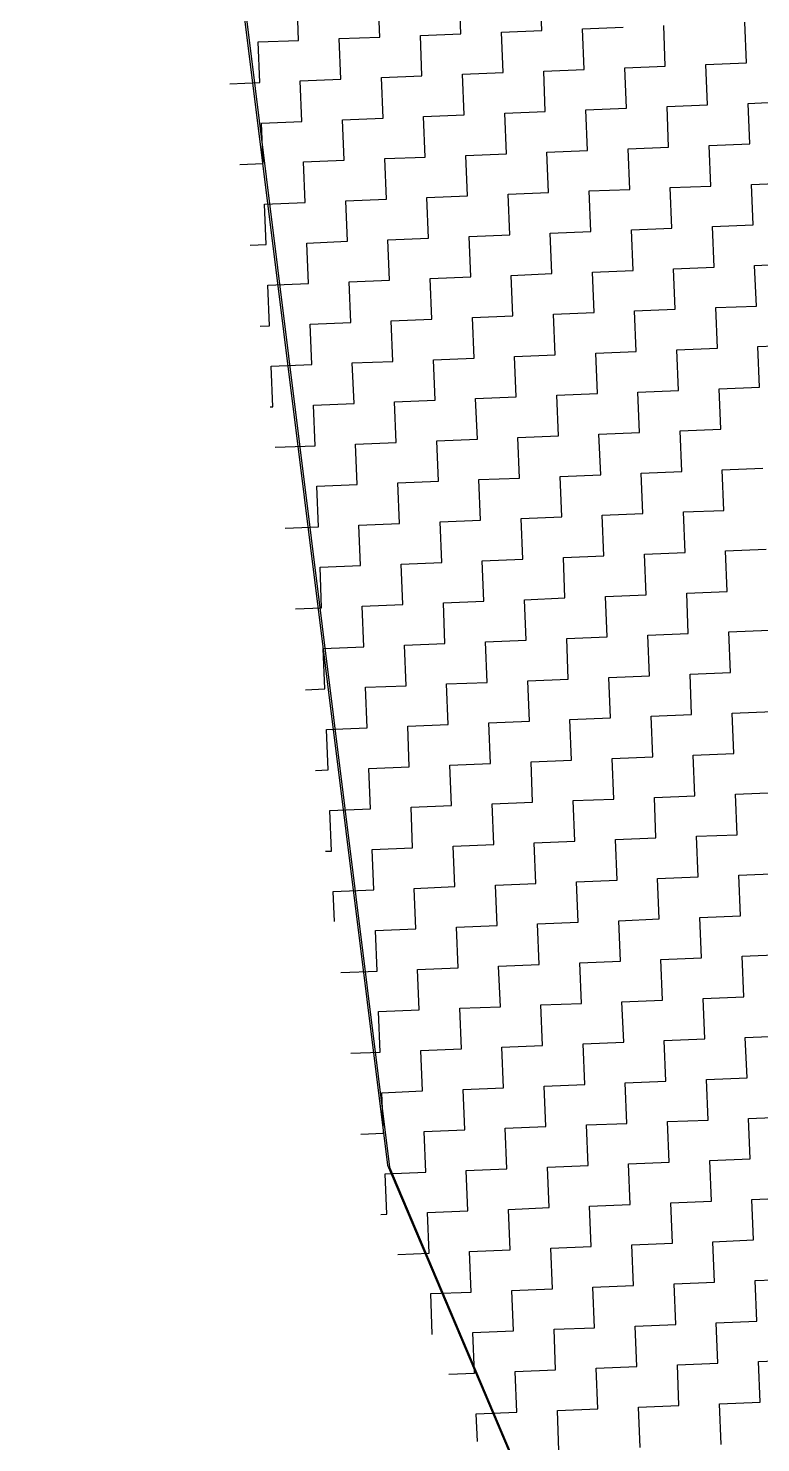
# Model space of a CAD drawing. Header units: metres. Extents: x 281802 to 284768, y 2076477 to 2081449.
# Drawn here: x 281804.3 to 281881.9, y 2077215.5 to 2077365.5 of the extents above; entities that cross this region are included whole.
import ezdxf

# ---------------------------------------------------------------- set-up
doc = ezdxf.new("R2010")
doc.units = ezdxf.units.M
doc.layers.add('POLY_HATCH', color=12, linetype='Continuous')
doc.layers.add('V_BOUND_LINE', color=7, linetype='Continuous')

msp = doc.modelspace()

# ---------------------------------------------------------------- linework, layer by layer
at = {"layer": 'POLY_HATCH'}
for p, q in [((281804.49, 2077550.13), (281842.55, 2077244.72)), ((281842.55, 2077244.72), (281966.44, 2076952.72))]:
    msp.add_line(p, q, dxfattribs=at)
at = {"layer": 'POLY_HATCH', "linetype": 'Continuous'}
for p, q in [((281832.91, 2077364.22), (281832.74, 2077368.52)), ((281841.51, 2077364.57), (281841.33, 2077368.87)), ((281850.11, 2077364.92), (281849.93, 2077369.22)), ((281858.7, 2077365.27), (281858.53, 2077369.57)), ((281863, 2077365.44), (281867.3, 2077365.62)), ((281863.18, 2077361.14), (281863, 2077365.44)), ((281871.77, 2077361.49), (281871.6, 2077365.79)), ((281880.37, 2077361.84), (281880.2, 2077366.14)), ((281828.61, 2077364.05), (281832.91, 2077364.22)), ((281828.79, 2077359.75), (281828.61, 2077364.05)), ((281837.21, 2077364.4), (281841.51, 2077364.57)), ((281837.38, 2077360.1), (281837.21, 2077364.4)), ((281845.81, 2077364.75), (281850.11, 2077364.92)), ((281845.98, 2077360.45), (281845.81, 2077364.75)), ((281854.4, 2077365.09), (281858.7, 2077365.27)), ((281854.58, 2077360.8), (281854.4, 2077365.09)), ((281850.28, 2077360.62), (281854.58, 2077360.8)), ((281858.88, 2077360.97), (281863.18, 2077361.14)), ((281859.05, 2077356.67), (281858.88, 2077360.97)), ((281867.47, 2077361.32), (281871.77, 2077361.49)), ((281867.65, 2077357.02), (281867.47, 2077361.32)), ((281876.07, 2077361.67), (281880.37, 2077361.84)), ((281876.25, 2077357.37), (281876.07, 2077361.67)), ((281825.63, 2077359.62), (281828.79, 2077359.75)), ((281833.09, 2077359.93), (281837.38, 2077360.1)), ((281833.26, 2077355.63), (281833.09, 2077359.93)), ((281841.68, 2077360.27), (281845.98, 2077360.45)), ((281841.86, 2077355.98), (281841.68, 2077360.27)), ((281850.45, 2077356.32), (281850.28, 2077360.62)), ((281846.16, 2077356.15), (281850.45, 2077356.32)), ((281854.75, 2077356.5), (281859.05, 2077356.67)), ((281854.93, 2077352.2), (281854.75, 2077356.5)), ((281863.35, 2077356.85), (281867.65, 2077357.02)), ((281863.52, 2077352.55), (281863.35, 2077356.85)), ((281871.95, 2077357.19), (281876.25, 2077357.37)), ((281872.12, 2077352.9), (281871.95, 2077357.19)), ((281880.54, 2077357.54), (281884.84, 2077357.72)), ((281880.72, 2077353.24), (281880.54, 2077357.54)), ((281828.96, 2077355.45), (281833.26, 2077355.63)), ((281829.14, 2077351.15), (281828.96, 2077355.45)), ((281837.56, 2077355.8), (281841.86, 2077355.98)), ((281837.73, 2077351.5), (281837.56, 2077355.8)), ((281846.33, 2077351.85), (281846.16, 2077356.15)), ((281842.03, 2077351.68), (281846.33, 2077351.85)), ((281850.63, 2077352.02), (281854.93, 2077352.2)), ((281850.8, 2077347.73), (281850.63, 2077352.02)), ((281859.23, 2077352.37), (281863.52, 2077352.55)), ((281859.4, 2077348.07), (281859.23, 2077352.37)), ((281867.82, 2077352.72), (281872.12, 2077352.9)), ((281868, 2077348.42), (281867.82, 2077352.72)), ((281876.42, 2077353.07), (281880.72, 2077353.24)), ((281876.59, 2077348.77), (281876.42, 2077353.07)), ((281826.69, 2077351.06), (281829.14, 2077351.15)), ((281833.43, 2077351.33), (281837.73, 2077351.5)), ((281833.61, 2077347.03), (281833.43, 2077351.33)), ((281842.21, 2077347.38), (281842.03, 2077351.68)), ((281880.89, 2077348.95), (281885.19, 2077349.12)), ((281881.07, 2077344.65), (281880.89, 2077348.95)), ((281837.91, 2077347.2), (281842.21, 2077347.38)), ((281846.5, 2077347.55), (281850.8, 2077347.73)), ((281846.68, 2077343.25), (281846.5, 2077347.55)), ((281855.1, 2077347.9), (281859.4, 2077348.07)), ((281855.28, 2077343.6), (281855.1, 2077347.9)), ((281863.7, 2077348.25), (281868, 2077348.42)), ((281863.87, 2077343.95), (281863.7, 2077348.25)), ((281872.3, 2077348.6), (281876.59, 2077348.77)), ((281872.47, 2077344.3), (281872.3, 2077348.6)), ((281829.31, 2077346.86), (281833.61, 2077347.03)), ((281829.48, 2077342.56), (281829.31, 2077346.86)), ((281838.08, 2077342.91), (281837.91, 2077347.2)), ((281868.17, 2077344.12), (281872.47, 2077344.3)), ((281876.77, 2077344.47), (281881.07, 2077344.65)), ((281876.94, 2077340.17), (281876.77, 2077344.47)), ((281833.78, 2077342.73), (281838.08, 2077342.91)), ((281842.38, 2077343.08), (281846.68, 2077343.25)), ((281842.55, 2077338.78), (281842.38, 2077343.08)), ((281850.98, 2077343.43), (281855.28, 2077343.6)), ((281851.15, 2077339.13), (281850.98, 2077343.43)), ((281859.57, 2077343.78), (281863.87, 2077343.95)), ((281859.75, 2077339.48), (281859.57, 2077343.78)), ((281868.35, 2077339.83), (281868.17, 2077344.12)), ((281827.76, 2077342.49), (281829.48, 2077342.56)), ((281833.96, 2077338.43), (281833.78, 2077342.73)), ((281864.05, 2077339.65), (281868.35, 2077339.83)), ((281872.64, 2077340), (281876.94, 2077340.17)), ((281872.82, 2077335.7), (281872.64, 2077340)), ((281881.24, 2077340.35), (281885.54, 2077340.52)), ((281881.42, 2077336.05), (281881.24, 2077340.35)), ((281829.66, 2077338.26), (281833.96, 2077338.43)), ((281838.26, 2077338.61), (281842.55, 2077338.78)), ((281838.43, 2077334.31), (281838.26, 2077338.61)), ((281846.85, 2077338.95), (281851.15, 2077339.13)), ((281847.03, 2077334.66), (281846.85, 2077338.95)), ((281855.45, 2077339.3), (281859.75, 2077339.48)), ((281855.62, 2077335), (281855.45, 2077339.3)), ((281864.22, 2077335.35), (281864.05, 2077339.65)), ((281829.83, 2077333.96), (281829.66, 2077338.26)), ((281859.92, 2077335.18), (281864.22, 2077335.35)), ((281868.52, 2077335.53), (281872.82, 2077335.7)), ((281868.69, 2077331.23), (281868.52, 2077335.53)), ((281877.12, 2077335.88), (281881.42, 2077336.05)), ((281877.29, 2077331.58), (281877.12, 2077335.88)), ((281828.83, 2077333.92), (281829.83, 2077333.96)), ((281834.13, 2077334.13), (281838.43, 2077334.31)), ((281834.31, 2077329.84), (281834.13, 2077334.13)), ((281842.73, 2077334.48), (281847.03, 2077334.66)), ((281842.9, 2077330.18), (281842.73, 2077334.48)), ((281851.33, 2077334.83), (281855.62, 2077335)), ((281851.5, 2077330.53), (281851.33, 2077334.83)), ((281860.1, 2077330.88), (281859.92, 2077335.18)), ((281855.8, 2077330.71), (281860.1, 2077330.88)), ((281864.4, 2077331.05), (281868.69, 2077331.23)), ((281864.57, 2077326.76), (281864.4, 2077331.05)), ((281872.99, 2077331.4), (281877.29, 2077331.58)), ((281873.17, 2077327.1), (281872.99, 2077331.4)), ((281881.59, 2077331.75), (281885.89, 2077331.93)), ((281881.76, 2077327.45), (281881.59, 2077331.75)), ((281830.01, 2077329.66), (281834.31, 2077329.84)), ((281830.18, 2077325.36), (281830.01, 2077329.66)), ((281838.6, 2077330.01), (281842.9, 2077330.18)), ((281838.78, 2077325.71), (281838.6, 2077330.01)), ((281847.2, 2077330.36), (281851.5, 2077330.53)), ((281847.38, 2077326.06), (281847.2, 2077330.36)), ((281855.97, 2077326.41), (281855.8, 2077330.71)), ((281851.67, 2077326.23), (281855.97, 2077326.41)), ((281860.27, 2077326.58), (281864.57, 2077326.76)), ((281860.45, 2077322.28), (281860.27, 2077326.58)), ((281868.87, 2077326.93), (281873.17, 2077327.1)), ((281869.04, 2077322.63), (281868.87, 2077326.93)), ((281877.47, 2077327.28), (281881.76, 2077327.45)), ((281877.64, 2077322.98), (281877.47, 2077327.28)), ((281829.9, 2077325.35), (281830.18, 2077325.36)), ((281834.48, 2077325.54), (281838.78, 2077325.71)), ((281834.65, 2077321.24), (281834.48, 2077325.54)), ((281843.08, 2077325.88), (281847.38, 2077326.06)), ((281843.25, 2077321.59), (281843.08, 2077325.88)), ((281851.85, 2077321.93), (281851.67, 2077326.23)), ((281847.55, 2077321.76), (281851.85, 2077321.93)), ((281856.15, 2077322.11), (281860.45, 2077322.28)), ((281856.32, 2077317.81), (281856.15, 2077322.11)), ((281864.74, 2077322.46), (281869.04, 2077322.63)), ((281864.92, 2077318.16), (281864.74, 2077322.46)), ((281873.34, 2077322.81), (281877.64, 2077322.98)), ((281873.52, 2077318.51), (281873.34, 2077322.81)), ((281830.43, 2077321.07), (281834.65, 2077321.24)), ((281838.95, 2077321.41), (281843.25, 2077321.59)), ((281839.13, 2077317.11), (281838.95, 2077321.41)), ((281847.72, 2077317.46), (281847.55, 2077321.76)), ((281877.81, 2077318.68), (281882.11, 2077318.86)), ((281843.43, 2077317.29), (281847.72, 2077317.46)), ((281843.6, 2077312.99), (281843.43, 2077317.29)), ((281852.02, 2077317.64), (281856.32, 2077317.81)), ((281852.2, 2077313.34), (281852.02, 2077317.64)), ((281860.62, 2077317.98), (281864.92, 2077318.16)), ((281860.79, 2077313.69), (281860.62, 2077317.98)), ((281869.22, 2077318.33), (281873.52, 2077318.51)), ((281869.39, 2077314.03), (281869.22, 2077318.33)), ((281877.99, 2077314.38), (281877.81, 2077318.68)), ((281834.83, 2077316.94), (281839.13, 2077317.11)), ((281835, 2077312.64), (281834.83, 2077316.94)), ((281873.69, 2077314.21), (281877.99, 2077314.38)), ((281839.3, 2077312.81), (281843.6, 2077312.99)), ((281839.47, 2077308.52), (281839.3, 2077312.81)), ((281847.9, 2077313.16), (281852.2, 2077313.34)), ((281848.07, 2077308.86), (281847.9, 2077313.16)), ((281856.5, 2077313.51), (281860.79, 2077313.69)), ((281856.67, 2077309.21), (281856.5, 2077313.51)), ((281865.09, 2077313.86), (281869.39, 2077314.03)), ((281865.27, 2077309.56), (281865.09, 2077313.86)), ((281873.86, 2077309.91), (281873.69, 2077314.21)), ((281831.5, 2077312.5), (281835, 2077312.64)), ((281869.57, 2077309.74), (281873.86, 2077309.91)), ((281878.16, 2077310.08), (281882.46, 2077310.26)), ((281878.34, 2077305.79), (281878.16, 2077310.08)), ((281835.18, 2077308.34), (281839.47, 2077308.52)), ((281835.35, 2077304.04), (281835.18, 2077308.34)), ((281843.77, 2077308.69), (281848.07, 2077308.86)), ((281843.95, 2077304.39), (281843.77, 2077308.69)), ((281852.37, 2077309.04), (281856.67, 2077309.21)), ((281852.54, 2077304.74), (281852.37, 2077309.04)), ((281860.97, 2077309.39), (281865.27, 2077309.56)), ((281861.14, 2077305.09), (281860.97, 2077309.39)), ((281869.74, 2077305.44), (281869.57, 2077309.74)), ((281865.44, 2077305.26), (281869.74, 2077305.44)), ((281874.04, 2077305.61), (281878.34, 2077305.79)), ((281874.21, 2077301.31), (281874.04, 2077305.61)), ((281832.57, 2077303.93), (281835.35, 2077304.04)), ((281839.65, 2077304.22), (281843.95, 2077304.39)), ((281839.82, 2077299.92), (281839.65, 2077304.22)), ((281848.25, 2077304.57), (281852.54, 2077304.74)), ((281848.42, 2077300.27), (281848.25, 2077304.57)), ((281856.84, 2077304.91), (281861.14, 2077305.09)), ((281857.02, 2077300.62), (281856.84, 2077304.91)), ((281865.61, 2077300.96), (281865.44, 2077305.26)), ((281861.32, 2077300.79), (281865.61, 2077300.96)), ((281861.49, 2077296.49), (281861.32, 2077300.79)), ((281869.91, 2077301.14), (281874.21, 2077301.31)), ((281870.09, 2077296.84), (281869.91, 2077301.14)), ((281878.51, 2077301.49), (281882.81, 2077301.66)), ((281878.68, 2077297.19), (281878.51, 2077301.49)), ((281835.52, 2077299.74), (281839.82, 2077299.92)), ((281835.7, 2077295.45), (281835.52, 2077299.74)), ((281844.12, 2077300.09), (281848.42, 2077300.27)), ((281844.3, 2077295.79), (281844.12, 2077300.09)), ((281852.72, 2077300.44), (281857.02, 2077300.62)), ((281852.89, 2077296.14), (281852.72, 2077300.44)), ((281857.19, 2077296.32), (281861.49, 2077296.49)), ((281857.37, 2077292.02), (281857.19, 2077296.32)), ((281865.79, 2077296.67), (281870.09, 2077296.84)), ((281865.96, 2077292.37), (281865.79, 2077296.67)), ((281874.39, 2077297.01), (281878.68, 2077297.19)), ((281874.56, 2077292.72), (281874.39, 2077297.01)), ((281833.64, 2077295.36), (281835.7, 2077295.45)), ((281840, 2077295.62), (281844.3, 2077295.79)), ((281840.17, 2077291.32), (281840, 2077295.62)), ((281848.59, 2077295.97), (281852.89, 2077296.14)), ((281848.77, 2077291.67), (281848.59, 2077295.97)), ((281853.07, 2077291.84), (281857.37, 2077292.02)), ((281853.24, 2077287.55), (281853.07, 2077291.84)), ((281861.66, 2077292.19), (281865.96, 2077292.37)), ((281861.84, 2077287.89), (281861.66, 2077292.19)), ((281870.26, 2077292.54), (281874.56, 2077292.72)), ((281870.44, 2077288.24), (281870.26, 2077292.54)), ((281878.86, 2077292.89), (281883.16, 2077293.06)), ((281879.03, 2077288.59), (281878.86, 2077292.89)), ((281835.87, 2077291.15), (281840.17, 2077291.32)), ((281836.05, 2077286.85), (281835.87, 2077291.15)), ((281844.47, 2077291.5), (281848.77, 2077291.67)), ((281844.64, 2077287.2), (281844.47, 2077291.5)), ((281848.94, 2077287.37), (281853.24, 2077287.55)), ((281849.12, 2077283.07), (281848.94, 2077287.37)), ((281857.54, 2077287.72), (281861.84, 2077287.89)), ((281857.71, 2077283.42), (281857.54, 2077287.72)), ((281866.14, 2077288.07), (281870.44, 2077288.24)), ((281866.31, 2077283.77), (281866.14, 2077288.07)), ((281874.73, 2077288.42), (281879.03, 2077288.59)), ((281874.91, 2077284.12), (281874.73, 2077288.42)), ((281834.7, 2077286.79), (281836.05, 2077286.85)), ((281840.35, 2077287.02), (281844.64, 2077287.2)), ((281840.52, 2077282.72), (281840.35, 2077287.02)), ((281879.21, 2077284.29), (281883.51, 2077284.47)), ((281879.38, 2077279.99), (281879.21, 2077284.29)), ((281844.82, 2077282.9), (281849.12, 2077283.07)), ((281844.99, 2077278.6), (281844.82, 2077282.9)), ((281853.42, 2077283.25), (281857.71, 2077283.42)), ((281853.59, 2077278.95), (281853.42, 2077283.25)), ((281862.01, 2077283.6), (281866.31, 2077283.77)), ((281862.19, 2077279.3), (281862.01, 2077283.6)), ((281870.61, 2077283.94), (281874.91, 2077284.12)), ((281870.78, 2077279.65), (281870.61, 2077283.94)), ((281836.22, 2077282.55), (281840.52, 2077282.72)), ((281836.4, 2077278.25), (281836.22, 2077282.55)), ((281875.08, 2077279.82), (281879.38, 2077279.99)), ((281875.26, 2077275.52), (281875.08, 2077279.82)), ((281840.69, 2077278.43), (281844.99, 2077278.6)), ((281840.87, 2077274.13), (281840.69, 2077278.43)), ((281849.29, 2077278.77), (281853.59, 2077278.95)), ((281849.47, 2077274.48), (281849.29, 2077278.77)), ((281857.89, 2077279.12), (281862.19, 2077279.3)), ((281858.06, 2077274.82), (281857.89, 2077279.12)), ((281866.49, 2077279.47), (281870.78, 2077279.65)), ((281866.66, 2077275.17), (281866.49, 2077279.47)), ((281835.77, 2077278.23), (281836.4, 2077278.25)), ((281870.96, 2077275.35), (281875.26, 2077275.52)), ((281871.13, 2077271.05), (281870.96, 2077275.35)), ((281879.56, 2077275.7), (281883.85, 2077275.87)), ((281879.73, 2077271.4), (281879.56, 2077275.7)), ((281836.57, 2077273.95), (281840.87, 2077274.13)), ((281836.7, 2077270.79), (281836.57, 2077273.95)), ((281845.17, 2077274.3), (281849.47, 2077274.48)), ((281845.34, 2077270), (281845.17, 2077274.3)), ((281853.76, 2077274.65), (281858.06, 2077274.82)), ((281853.94, 2077270.35), (281853.76, 2077274.65)), ((281862.36, 2077275), (281866.66, 2077275.17)), ((281862.54, 2077270.7), (281862.36, 2077275)), ((281866.83, 2077270.87), (281871.13, 2077271.05)), ((281867.01, 2077266.58), (281866.83, 2077270.87)), ((281875.43, 2077271.22), (281879.73, 2077271.4)), ((281875.61, 2077266.92), (281875.43, 2077271.22)), ((281841.04, 2077269.83), (281845.34, 2077270)), ((281841.22, 2077265.53), (281841.04, 2077269.83)), ((281849.64, 2077270.18), (281853.94, 2077270.35)), ((281849.81, 2077265.88), (281849.64, 2077270.18)), ((281858.24, 2077270.53), (281862.54, 2077270.7)), ((281858.41, 2077266.23), (281858.24, 2077270.53)), ((281862.71, 2077266.4), (281867.01, 2077266.58)), ((281862.88, 2077262.1), (281862.71, 2077266.4)), ((281871.31, 2077266.75), (281875.61, 2077266.92)), ((281871.48, 2077262.45), (281871.31, 2077266.75)), ((281879.9, 2077267.1), (281884.2, 2077267.27)), ((281880.08, 2077262.8), (281879.9, 2077267.1)), ((281837.37, 2077265.37), (281841.22, 2077265.53)), ((281845.52, 2077265.7), (281849.81, 2077265.88)), ((281845.69, 2077261.41), (281845.52, 2077265.7)), ((281854.11, 2077266.05), (281858.41, 2077266.23)), ((281854.29, 2077261.75), (281854.11, 2077266.05)), ((281858.59, 2077261.93), (281862.88, 2077262.1)), ((281858.76, 2077257.63), (281858.59, 2077261.93)), ((281867.18, 2077262.28), (281871.48, 2077262.45)), ((281867.36, 2077257.98), (281867.18, 2077262.28)), ((281875.78, 2077262.63), (281880.08, 2077262.8)), ((281875.95, 2077258.33), (281875.78, 2077262.63)), ((281841.39, 2077261.23), (281845.69, 2077261.41)), ((281841.56, 2077256.93), (281841.39, 2077261.23)), ((281849.99, 2077261.58), (281854.29, 2077261.75)), ((281850.16, 2077257.28), (281849.99, 2077261.58)), ((281845.86, 2077257.11), (281850.16, 2077257.28)), ((281854.46, 2077257.46), (281858.76, 2077257.63)), ((281854.63, 2077253.16), (281854.46, 2077257.46)), ((281863.06, 2077257.8), (281867.36, 2077257.98)), ((281863.23, 2077253.51), (281863.06, 2077257.8)), ((281871.66, 2077258.15), (281875.95, 2077258.33)), ((281871.83, 2077253.85), (281871.66, 2077258.15)), ((281880.25, 2077258.5), (281884.55, 2077258.67)), ((281880.43, 2077254.2), (281880.25, 2077258.5)), ((281838.44, 2077256.81), (281841.56, 2077256.93)), ((281846.04, 2077252.81), (281845.86, 2077257.11)), ((281841.74, 2077252.63), (281846.04, 2077252.81)), ((281850.34, 2077252.98), (281854.63, 2077253.16)), ((281850.51, 2077248.68), (281850.34, 2077252.98)), ((281858.93, 2077253.33), (281863.23, 2077253.51)), ((281859.11, 2077249.03), (281858.93, 2077253.33)), ((281867.53, 2077253.68), (281871.83, 2077253.85)), ((281867.7, 2077249.38), (281867.53, 2077253.68)), ((281876.13, 2077254.03), (281880.43, 2077254.2)), ((281876.3, 2077249.73), (281876.13, 2077254.03)), ((281841.91, 2077248.34), (281841.74, 2077252.63)), ((281880.6, 2077249.9), (281884.9, 2077250.08)), ((281880.77, 2077245.6), (281880.6, 2077249.9)), ((281839.51, 2077248.24), (281841.91, 2077248.34)), ((281846.21, 2077248.51), (281850.51, 2077248.68)), ((281846.39, 2077244.21), (281846.21, 2077248.51)), ((281854.81, 2077248.86), (281859.11, 2077249.03)), ((281854.98, 2077244.56), (281854.81, 2077248.86)), ((281863.41, 2077249.21), (281867.7, 2077249.38)), ((281863.58, 2077244.91), (281863.41, 2077249.21)), ((281872, 2077249.56), (281876.3, 2077249.73)), ((281872.18, 2077245.26), (281872, 2077249.56)), ((281876.48, 2077245.43), (281880.77, 2077245.6)), ((281876.65, 2077241.13), (281876.48, 2077245.43)), ((281842.09, 2077244.04), (281846.39, 2077244.21)), ((281842.26, 2077239.74), (281842.09, 2077244.04)), ((281850.68, 2077244.39), (281854.98, 2077244.56)), ((281850.86, 2077240.09), (281850.68, 2077244.39)), ((281859.28, 2077244.73), (281863.58, 2077244.91)), ((281859.46, 2077240.44), (281859.28, 2077244.73)), ((281867.88, 2077245.08), (281872.18, 2077245.26)), ((281868.05, 2077240.78), (281867.88, 2077245.08)), ((281863.75, 2077240.61), (281868.05, 2077240.78)), ((281872.35, 2077240.96), (281876.65, 2077241.13)), ((281872.53, 2077236.66), (281872.35, 2077240.96)), ((281880.95, 2077241.31), (281885.25, 2077241.48)), ((281881.12, 2077237.01), (281880.95, 2077241.31)), ((281841.64, 2077239.71), (281842.26, 2077239.74)), ((281846.56, 2077239.91), (281850.86, 2077240.09)), ((281846.73, 2077235.61), (281846.56, 2077239.91)), ((281855.16, 2077240.26), (281859.46, 2077240.44)), ((281855.33, 2077235.96), (281855.16, 2077240.26)), ((281863.93, 2077236.31), (281863.75, 2077240.61)), ((281859.63, 2077236.14), (281863.93, 2077236.31)), ((281868.23, 2077236.48), (281872.53, 2077236.66)), ((281868.4, 2077232.19), (281868.23, 2077236.48)), ((281876.82, 2077236.83), (281881.12, 2077237.01)), ((281877, 2077232.53), (281876.82, 2077236.83)), ((281843.44, 2077235.48), (281846.73, 2077235.61)), ((281851.03, 2077235.79), (281855.33, 2077235.96)), ((281851.21, 2077231.49), (281851.03, 2077235.79)), ((281859.8, 2077231.84), (281859.63, 2077236.14)), ((281855.51, 2077231.66), (281859.8, 2077231.84)), ((281864.1, 2077232.01), (281868.4, 2077232.19)), ((281864.28, 2077227.71), (281864.1, 2077232.01)), ((281872.7, 2077232.36), (281877, 2077232.53)), ((281872.87, 2077228.06), (281872.7, 2077232.36)), ((281881.3, 2077232.71), (281885.6, 2077232.88)), ((281881.47, 2077228.41), (281881.3, 2077232.71)), ((281846.91, 2077231.32), (281851.21, 2077231.49)), ((281847.08, 2077227.02), (281846.91, 2077231.32)), ((281855.68, 2077227.37), (281855.51, 2077231.66)), ((281851.38, 2077227.19), (281855.68, 2077227.37)), ((281859.98, 2077227.54), (281864.28, 2077227.71)), ((281860.15, 2077223.24), (281859.98, 2077227.54)), ((281868.58, 2077227.89), (281872.87, 2077228.06)), ((281868.75, 2077223.59), (281868.58, 2077227.89)), ((281877.17, 2077228.24), (281881.47, 2077228.41)), ((281877.35, 2077223.94), (281877.17, 2077228.24)), ((281847.03, 2077227.01), (281847.08, 2077227.02)), ((281851.56, 2077222.89), (281851.38, 2077227.19)), ((281881.65, 2077224.11), (281885.94, 2077224.29)), ((281848.82, 2077222.78), (281851.56, 2077222.89)), ((281855.85, 2077223.07), (281860.15, 2077223.24)), ((281856.03, 2077218.77), (281855.85, 2077223.07)), ((281864.45, 2077223.41), (281868.75, 2077223.59)), ((281864.63, 2077219.12), (281864.45, 2077223.41)), ((281873.05, 2077223.76), (281877.35, 2077223.94)), ((281873.22, 2077219.46), (281873.05, 2077223.76)), ((281881.82, 2077219.81), (281881.65, 2077224.11)), ((281877.52, 2077219.64), (281881.82, 2077219.81)), ((281851.73, 2077218.59), (281856.03, 2077218.77)), ((281851.85, 2077215.65), (281851.73, 2077218.59)), ((281860.33, 2077218.94), (281864.63, 2077219.12)), ((281860.5, 2077214.64), (281860.33, 2077218.94)), ((281868.92, 2077219.29), (281873.22, 2077219.46)), ((281869.1, 2077214.99), (281868.92, 2077219.29)), ((281877.7, 2077215.34), (281877.52, 2077219.64))]:
    msp.add_line(p, q, dxfattribs=at)
at = {"layer": 'V_BOUND_LINE'}
for p, q in [((281804.26, 2077550.38), (281842.33, 2077244.96)), ((281842.33, 2077244.96), (281966.21, 2076952.97))]:
    msp.add_line(p, q, dxfattribs=at)

doc.saveas('drawing.dxf')
